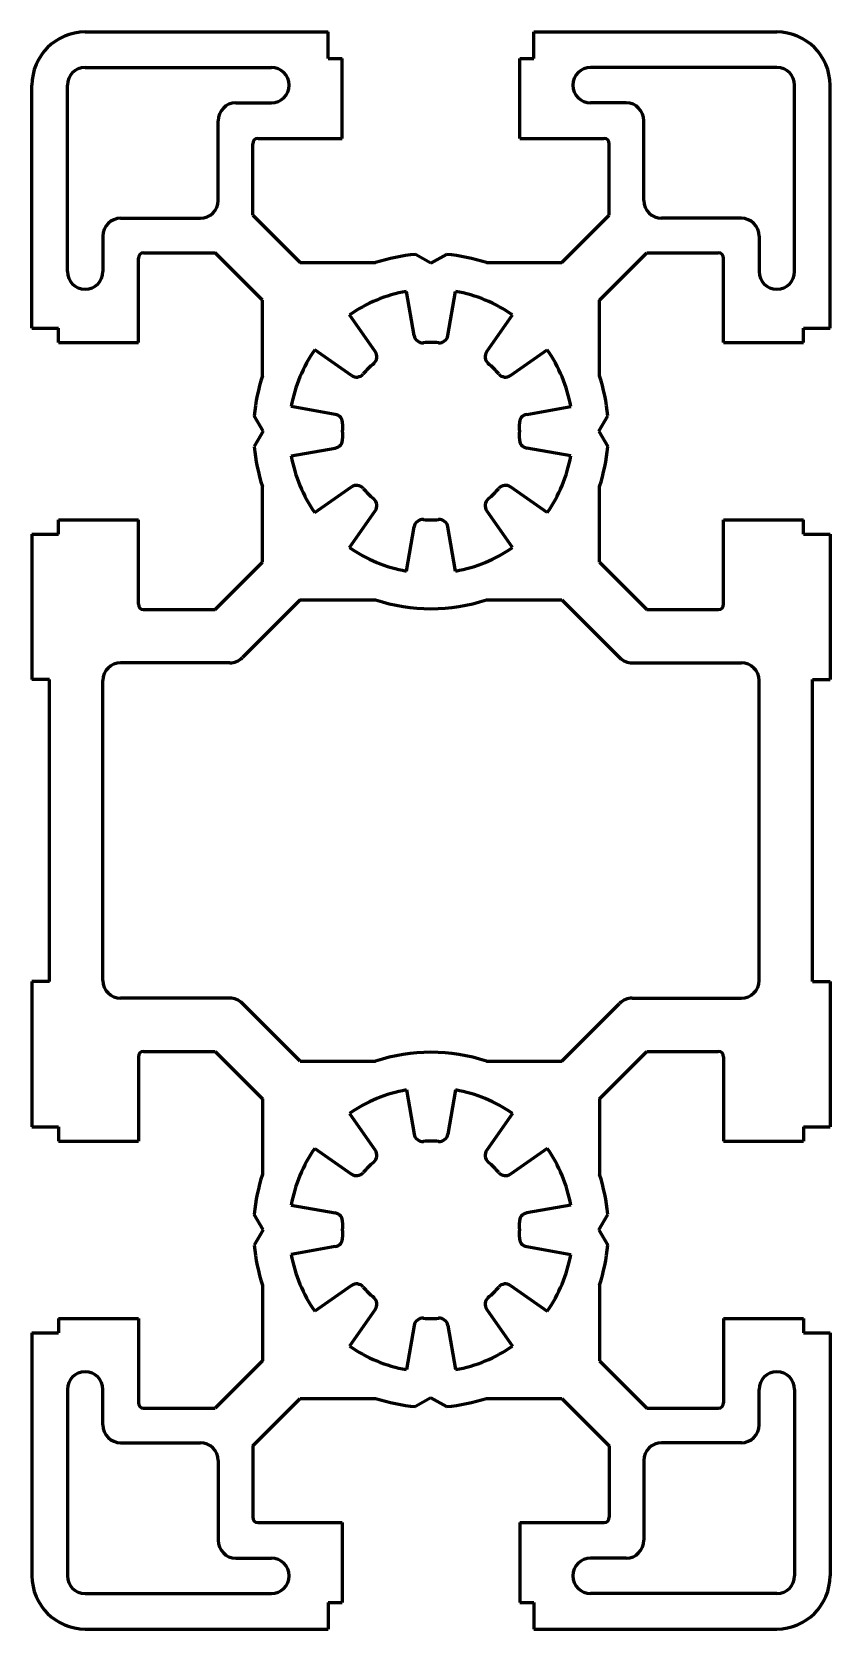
# Model space of a CAD drawing. Header units: millimetres. Extents: x -22.5 to 22.5, y -45 to 45.
import ezdxf

# ---------------------------------------------------------------- set-up
doc = ezdxf.new("R2010")
doc.units = ezdxf.units.MM
for name, pattern in [('K5LT32768', [0]), ('K5LT32770', [0]), ('K5LT32771', [0]), ('K5LT_BASIC', [0])]:
    doc.linetypes.add(name, pattern=pattern)
doc.layers.add('0 (1) (1)', color=7, linetype='Continuous')

msp = doc.modelspace()

# ---------------------------------------------------------------- linework, layer by layer
at = {"layer": '0 (1) (1)', "color": 5, "linetype": 'K5LT32770', "lineweight": 60, "true_color": 0x0000ff}
for p, q in [((-19.5, 45), (-5.8, 45)), ((-5.8, 43.5), (-5.8, 45)), ((5.8, 45), (19.5, 45)), ((5.8, 43.5), (5.8, 45)), ((-5.8, 43.5), (-5, 43.5)), ((-5, 39), (-5, 43.5)), ((5, 43.5), (5.8, 43.5)), ((5, 39), (5, 43.5)), ((-19.5, 43), (-9, 43)), ((19.5, 43), (9, 43)), ((-22.5, 28.3), (-22.5, 42)), ((-20.5, 31.5), (-20.5, 42)), ((20.5, 31.5), (20.5, 42)), ((22.5, 28.3), (22.5, 42)), ((-11, 41), (-9, 41)), ((11, 41), (9, 41)), ((-12, 35.5), (-12, 40)), ((12, 35.5), (12, 40)), ((-10.05, 34.671), (-10.05, 38.7)), ((-9.75, 39), (-5, 39)), ((5, 39), (9.75, 39)), ((10.05, 34.671), (10.05, 38.7)), ((-17.5, 34.5), (-13, 34.5)), ((-10.05, 34.671), (-7.379, 32)), ((7.379, 32), (10.05, 34.671)), ((17.5, 34.5), (13, 34.5)), ((-18.5, 33.5), (-18.5, 31.5)), ((18.5, 33.5), (18.5, 31.5)), ((-16.2, 32.55), (-12.171, 32.55)), ((-9.5, 29.879), (-12.171, 32.55)), ((9.5, 29.879), (12.171, 32.55)), ((12.171, 32.55), (16.2, 32.55)), ((-16.5, 27.5), (-16.5, 32.25)), ((-7.379, 32), (-3.122, 32)), ((3.122, 32), (7.379, 32)), ((16.5, 27.5), (16.5, 32.25)), ((-9.5, 25.622), (-9.5, 29.879)), ((-0.951, 27.894), (-1.389, 30.378)), ((0.951, 27.894), (1.389, 30.378)), ((9.5, 25.622), (9.5, 29.879)), ((-3.142, 26.987), (-4.589, 29.053)), ((3.142, 26.987), (4.589, 29.053)), ((-22.5, 28.3), (-21, 28.3)), ((-21, 27.5), (-21, 28.3)), ((21, 28.3), (22.5, 28.3)), ((21, 27.5), (21, 28.3)), ((-21, 27.5), (-16.5, 27.5)), ((-4.487, 25.642), (-6.553, 27.089)), ((4.487, 25.642), (6.553, 27.089)), ((16.5, 27.5), (21, 27.5)), ((-5.394, 23.451), (-7.878, 23.889)), ((5.394, 23.451), (7.878, 23.889)), ((-7.878, 21.111), (-5.394, 21.549)), ((7.878, 21.111), (5.394, 21.549)), ((-9.5, 15.121), (-9.5, 19.378)), ((-6.553, 17.911), (-4.487, 19.358)), ((6.553, 17.911), (4.487, 19.358)), ((9.5, 15.121), (9.5, 19.378)), ((-4.589, 15.947), (-3.142, 18.013)), ((4.589, 15.947), (3.142, 18.013)), ((-21, 17.5), (-16.5, 17.5)), ((-21, 16.7), (-21, 17.5)), ((-16.5, 12.75), (-16.5, 17.5)), ((-1.389, 14.622), (-0.951, 17.106)), ((1.389, 14.622), (0.951, 17.106)), ((16.5, 17.5), (21, 17.5)), ((16.5, 12.75), (16.5, 17.5)), ((21, 16.7), (21, 17.5)), ((-22.5, 16.7), (-21, 16.7)), ((-22.5, 16.7), (-22.5, 8.5)), ((21, 16.7), (22.5, 16.7)), ((22.5, 16.7), (22.5, 8.5)), ((-12.171, 12.45), (-9.5, 15.121)), ((9.5, 15.121), (12.171, 12.45)), ((-7.379, 13), (-10.636, 9.743)), ((-7.379, 13), (-3.122, 13)), ((3.122, 13), (7.379, 13)), ((7.379, 13), (10.636, 9.743)), ((-16.2, 12.45), (-12.171, 12.45)), ((12.171, 12.45), (16.2, 12.45)), ((-22.5, -8.5), (-22.5, -16.7)), ((22.5, -8.5), (22.5, -16.7)), ((-7.379, -13), (-10.636, -9.743)), ((7.379, -13), (10.636, -9.743)), ((-16.2, -12.45), (-12.171, -12.45)), ((-12.171, -12.45), (-9.5, -15.121)), ((9.5, -15.121), (12.171, -12.45)), ((12.171, -12.45), (16.2, -12.45)), ((-16.5, -12.75), (-16.5, -17.5)), ((-7.379, -13), (-3.122, -13)), ((3.122, -13), (7.379, -13)), ((16.5, -12.75), (16.5, -17.5)), ((-9.5, -15.121), (-9.5, -19.378)), ((-1.389, -14.622), (-0.951, -17.106)), ((1.389, -14.622), (0.951, -17.106)), ((9.5, -15.121), (9.5, -19.378)), ((-4.589, -15.947), (-3.142, -18.013)), ((4.589, -15.947), (3.142, -18.013)), ((-22.5, -16.7), (-21, -16.7)), ((-21, -16.7), (-21, -17.5)), ((21, -16.7), (22.5, -16.7)), ((21, -16.7), (21, -17.5)), ((-21, -17.5), (-16.5, -17.5)), ((-6.553, -17.911), (-4.487, -19.358)), ((6.553, -17.911), (4.487, -19.358)), ((16.5, -17.5), (21, -17.5)), ((-7.878, -21.111), (-5.394, -21.549)), ((7.878, -21.111), (5.394, -21.549)), ((-5.394, -23.451), (-7.878, -23.889)), ((5.394, -23.451), (7.878, -23.889)), ((-9.5, -25.622), (-9.5, -29.879)), ((-4.487, -25.642), (-6.553, -27.089)), ((4.487, -25.642), (6.553, -27.089)), ((9.5, -25.622), (9.5, -29.879)), ((-3.142, -26.987), (-4.589, -29.053)), ((3.142, -26.987), (4.589, -29.053)), ((-21, -27.5), (-16.5, -27.5)), ((-21, -27.5), (-21, -28.3)), ((-16.5, -27.5), (-16.5, -32.25)), ((-0.951, -27.894), (-1.389, -30.378)), ((0.951, -27.894), (1.389, -30.378)), ((16.5, -27.5), (21, -27.5)), ((16.5, -27.5), (16.5, -32.25)), ((21, -27.5), (21, -28.3)), ((-22.5, -28.3), (-21, -28.3)), ((-22.5, -28.3), (-22.5, -42)), ((21, -28.3), (22.5, -28.3)), ((22.5, -28.3), (22.5, -42)), ((-9.5, -29.879), (-12.171, -32.55)), ((9.5, -29.879), (12.171, -32.55)), ((-20.5, -31.5), (-20.5, -42)), ((-18.5, -33.5), (-18.5, -31.5)), ((18.5, -33.5), (18.5, -31.5)), ((20.5, -31.5), (20.5, -42)), ((-10.05, -34.671), (-7.379, -32)), ((-7.379, -32), (-3.122, -32)), ((3.122, -32), (7.379, -32)), ((7.379, -32), (10.05, -34.671)), ((-16.2, -32.55), (-12.171, -32.55)), ((12.171, -32.55), (16.2, -32.55)), ((-17.5, -34.5), (-13, -34.5)), ((-10.05, -34.671), (-10.05, -38.7)), ((10.05, -34.671), (10.05, -38.7)), ((17.5, -34.5), (13, -34.5)), ((-12, -35.5), (-12, -40)), ((12, -35.5), (12, -40)), ((-9.75, -39), (-5, -39)), ((-5, -39), (-5, -43.5)), ((5, -39), (9.75, -39)), ((5, -39), (5, -43.5)), ((-11, -41), (-9, -41)), ((11, -41), (9, -41)), ((-19.5, -43), (-9, -43)), ((19.5, -43), (9, -43)), ((-5.8, -43.5), (-5, -43.5)), ((-5.8, -43.5), (-5.8, -45)), ((5, -43.5), (5.8, -43.5)), ((5.8, -43.5), (5.8, -45)), ((-19.5, -45), (-5.8, -45)), ((5.8, -45), (19.5, -45))]:
    msp.add_line(p, q, dxfattribs=at)
at = {"layer": '0 (1) (1)', "color": 5, "linetype": 'K5LT32768', "lineweight": 60, "true_color": 0x0000ff}
for p, q in [((0, 31.962), (-0.866, 32.462)), ((0, 31.962), (0.866, 32.462)), ((-9.462, 22.5), (-9.962, 23.366)), ((-9.462, 22.5), (-9.962, 21.634)), ((9.462, 22.5), (9.962, 23.366)), ((9.462, 22.5), (9.962, 21.634)), ((-9.462, -22.5), (-9.962, -21.634)), ((-9.462, -22.5), (-9.962, -23.366)), ((9.462, -22.5), (9.962, -21.634)), ((9.462, -22.5), (9.962, -23.366)), ((0, -31.962), (-0.866, -32.462)), ((0, -31.962), (0.866, -32.462))]:
    msp.add_line(p, q, dxfattribs=at)
at = {"layer": '0 (1) (1)', "color": 5, "linetype": 'K5LT_BASIC', "lineweight": 60, "true_color": 0x0000ff}
for p, q in [((-11.343, 9.45), (-17.5, 9.45)), ((11.343, 9.45), (17.5, 9.45)), ((-18.5, -8.45), (-18.5, 8.45)), ((18.5, -8.45), (18.5, 8.45)), ((-11.343, -9.45), (-17.5, -9.45)), ((11.343, -9.45), (17.5, -9.45))]:
    msp.add_line(p, q, dxfattribs=at)
at = {"layer": '0 (1) (1)', "color": 5, "linetype": 'K5LT32771', "lineweight": 60, "true_color": 0x0000ff}
for p, q in [((-21.5, 8.5), (-22.5, 8.5)), ((-21.5, -8.5), (-21.5, 8.5)), ((21.5, -8.5), (21.5, 8.5)), ((21.5, 8.5), (22.5, 8.5)), ((-21.5, -8.5), (-22.5, -8.5)), ((21.5, -8.5), (22.5, -8.5))]:
    msp.add_line(p, q, dxfattribs=at)
at = {"layer": '0 (1) (1)', "color": 5, "linetype": 'K5LT32770', "lineweight": 60, "true_color": 0x0000ff}
for centre, radius, start, end in [((-19.5, 42), 3, 90, 180), ((19.5, 42), 3, 0, 90), ((-19.5, 42), 1, 90, 180), ((-9, 42), 1, 270, 90), ((9, 42), 1, 90, 270), ((19.5, 42), 1, 0, 90), ((-11, 40), 1, 90, 180), ((11, 40), 1, 0, 90), ((-9.75, 38.7), 0.3, 90, 180), ((9.75, 38.7), 0.3, 0, 90), ((-13, 35.5), 1, 270.00009, 359.99991), ((13, 35.5), 1, 180.00009, 269.99991), ((-17.5, 33.5), 1, 90, 180), ((17.5, 33.5), 1, 0, 90), ((-16.2, 32.25), 0.3, 90, 180), ((0, 22.5), 10, 94.96818, 108.19487), ((0, 22.5), 10, 71.80513, 85.03182), ((16.2, 32.25), 0.3, 0, 90), ((-19.5, 31.5), 1, 180, 0), ((19.5, 31.5), 1, 180, 0), ((0, 22.5), 8, 100, 125), ((0, 22.5), 8, 55, 80), ((0, 22.5), 8, 145, 170), ((-0.459, 27.981), 0.5, 190.00001, 274.78408), ((0, 22.5), 5, 85.21592, 94.78408), ((0.459, 27.981), 0.5, 265.21592, 349.99999), ((0, 22.5), 8, 10, 35), ((0, 22.5), 5, 130.21591, 139.78409), ((-3.551, 26.7), 0.5, 310.21591, 35), ((3.551, 26.7), 0.5, 145, 229.78409), ((0, 22.5), 5, 40.21591, 49.78409), ((0, 22.5), 10, 161.80513, 175.03182), ((-4.2, 26.051), 0.5, 235, 319.78409), ((4.2, 26.051), 0.5, 220.21591, 305.00001), ((0, 22.5), 10, 4.96818, 18.19487), ((-5.481, 22.959), 0.5, 355.21592, 79.99999), ((5.481, 22.959), 0.5, 100.00001, 184.78408), ((0, 22.5), 5, 175.21592, 184.78408), ((0, 22.5), 5, 355.21592, 4.78408), ((0, 22.5), 10, 184.96818, 198.19487), ((-5.481, 22.041), 0.5, 280.00001, 4.78408), ((5.481, 22.041), 0.5, 175.21592, 259.99999), ((0, 22.5), 10, 341.80513, 355.03182), ((0, 22.5), 8, 190, 215), ((0, 22.5), 8, 325, 350), ((-4.2, 18.949), 0.5, 40.21591, 125), ((0, 22.5), 5, 220.21591, 229.78409), ((0, 22.5), 5, 310.21591, 319.78409), ((4.2, 18.949), 0.5, 54.99999, 139.78409), ((-3.551, 18.3), 0.5, 324.99999, 49.78409), ((3.551, 18.3), 0.5, 130.21591, 215.00001), ((-0.459, 17.019), 0.5, 85.21592, 169.99999), ((0, 22.5), 5, 265.21592, 274.78408), ((0.459, 17.019), 0.5, 10.00001, 94.78408), ((0, 22.5), 8, 235, 260), ((0, 22.5), 8, 280, 305), ((-16.2, 12.75), 0.3, 180, 270), ((16.2, 12.75), 0.3, 270, 0), ((-16.2, -12.75), 0.3, 90, 180), ((16.2, -12.75), 0.3, 0, 90), ((0, -22.5), 8, 100, 125), ((0, -22.5), 8, 55, 80), ((0, -22.5), 8, 145, 170), ((-0.459, -17.019), 0.5, 190.00001, 274.78408), ((0, -22.5), 5, 85.21592, 94.78408), ((0.459, -17.019), 0.5, 265.21592, 349.99999), ((0, -22.5), 8, 10, 35), ((0, -22.5), 5, 130.21591, 139.78409), ((-3.551, -18.3), 0.5, 310.21591, 35.00001), ((3.551, -18.3), 0.5, 144.99999, 229.78409), ((0, -22.5), 5, 40.21591, 49.78409), ((0, -22.5), 10, 161.80513, 175.03182), ((-4.2, -18.949), 0.5, 235, 319.78409), ((4.2, -18.949), 0.5, 220.21591, 305.00001), ((0, -22.5), 10, 4.96818, 18.19487), ((-5.481, -22.041), 0.5, 355.21592, 79.99999), ((5.481, -22.041), 0.5, 100.00001, 184.78408), ((0, -22.5), 5, 175.21592, 184.78408), ((0, -22.5), 5, 355.21592, 4.78408), ((0, -22.5), 10, 184.96818, 198.19487), ((-5.481, -22.959), 0.5, 280.00001, 4.78408), ((5.481, -22.959), 0.5, 175.21592, 259.99999), ((0, -22.5), 10, 341.80513, 355.03182), ((0, -22.5), 8, 190, 215), ((0, -22.5), 8, 325, 350), ((-4.2, -26.051), 0.5, 40.21591, 125), ((0, -22.5), 5, 220.21591, 229.78409), ((0, -22.5), 5, 310.21591, 319.78409), ((4.2, -26.051), 0.5, 54.99999, 139.78409), ((-3.551, -26.7), 0.5, 325, 49.78409), ((3.551, -26.7), 0.5, 130.21591, 215), ((-0.459, -27.981), 0.5, 85.21592, 169.99999), ((0, -22.5), 5, 265.21592, 274.78408), ((0.459, -27.981), 0.5, 10.00001, 94.78408), ((0, -22.5), 8, 235, 260), ((0, -22.5), 8, 280, 305), ((-19.5, -31.5), 1, 0, 180), ((19.5, -31.5), 1, 0, 180), ((-16.2, -32.25), 0.3, 180, 270), ((0, -22.5), 10, 251.80513, 265.03182), ((0, -22.5), 10, 274.96818, 288.19487), ((16.2, -32.25), 0.3, 270, 0), ((-17.5, -33.5), 1, 180, 270), ((17.5, -33.5), 1, 270, 0), ((-13, -35.5), 1, 0.00009, 89.99991), ((13, -35.5), 1, 90.00009, 179.99991), ((-9.75, -38.7), 0.3, 180, 270), ((9.75, -38.7), 0.3, 270, 0), ((-11, -40), 1, 180, 270), ((11, -40), 1, 270, 0), ((-9, -42), 1, 270, 90), ((9, -42), 1, 90, 270), ((-19.5, -42), 3, 180, 270), ((-19.5, -42), 1, 180, 270), ((19.5, -42), 3, 270, 0), ((19.5, -42), 1, 270, 0)]:
    msp.add_arc(centre, radius, start, end, dxfattribs=at)
at = {"layer": '0 (1) (1)', "color": 5, "linetype": 'K5LT_BASIC', "lineweight": 60, "true_color": 0x0000ff}
for centre, radius, start, end in [((0, 22.5), 10, 251.80513, 288.19487), ((-17.5, 8.45), 1, 90, 180), ((-11.343, 10.45), 1, 270, 315), ((11.343, 10.45), 1, 225, 270), ((17.5, 8.45), 1, 0, 90), ((-17.5, -8.45), 1, 180, 270), ((17.5, -8.45), 1, 270, 0), ((-11.343, -10.45), 1, 45, 90), ((11.343, -10.45), 1, 90, 135), ((0, -22.5), 10, 71.80513, 108.19487)]:
    msp.add_arc(centre, radius, start, end, dxfattribs=at)

doc.saveas('drawing.dxf')
